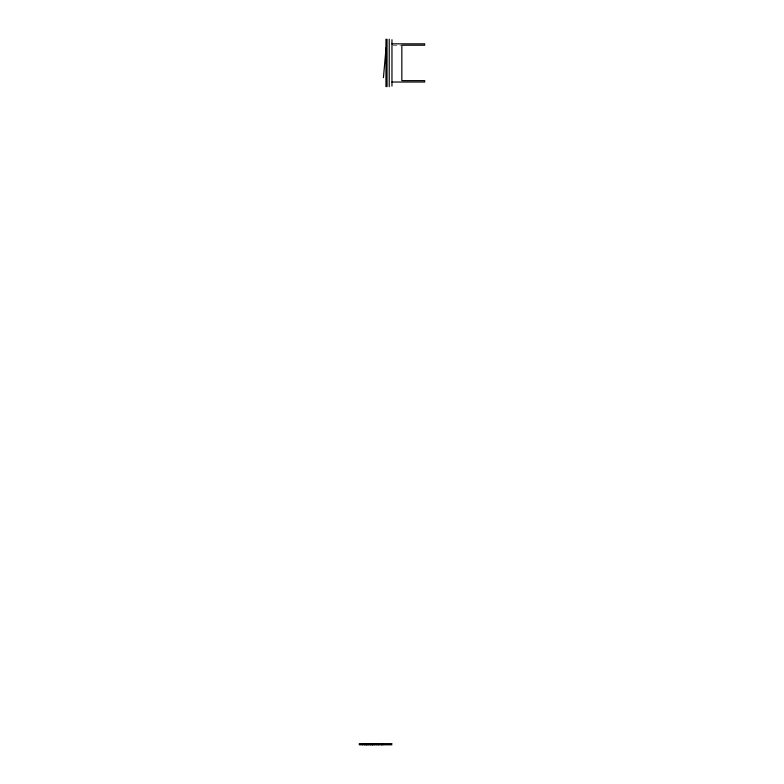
<?xml version="1.0" encoding="UTF-8"?>
<svg xmlns="http://www.w3.org/2000/svg" width="784" height="784" viewBox="0 0 784 784"><rect width="100%" height="100%" fill="white"/><g stroke="black" fill="none" stroke-linecap="round" stroke-linejoin="round"><path stroke-width="0.59" stroke-dasharray="3.92 2.94" d="M393.058 45.227L400.732 45.227"/><path stroke-width="1.18" d="M383.435 77.675L386.051 47.785M391.961 43.835L424.693 43.835L424.693 45.227L401.829 45.227L401.829 80.634L424.693 80.634L424.693 82.026L391.961 82.026M391.961 743.634L359.307 743.634L359.307 744.8L391.961 744.8M391.961 39.749L391.961 86.113M389.227 39.2L389.227 86.661M387.051 39.2L387.051 86.661M385.953 39.2L385.953 86.661M382.768 743.634L382.768 744.8M381.543 743.634L381.543 744.8M378.417 743.634L378.417 744.8M376.281 743.634L376.281 744.8M374.184 743.634L374.184 744.8M372.655 743.634L372.655 744.8M372.047 743.634L372.047 744.8M370.518 743.634L370.518 744.8M368.421 743.634L368.421 744.8M366.902 743.634L366.902 744.8M366.285 743.634L366.285 744.8M364.766 743.634L364.766 744.8M362.669 743.634L362.669 744.8"/></g></svg>
